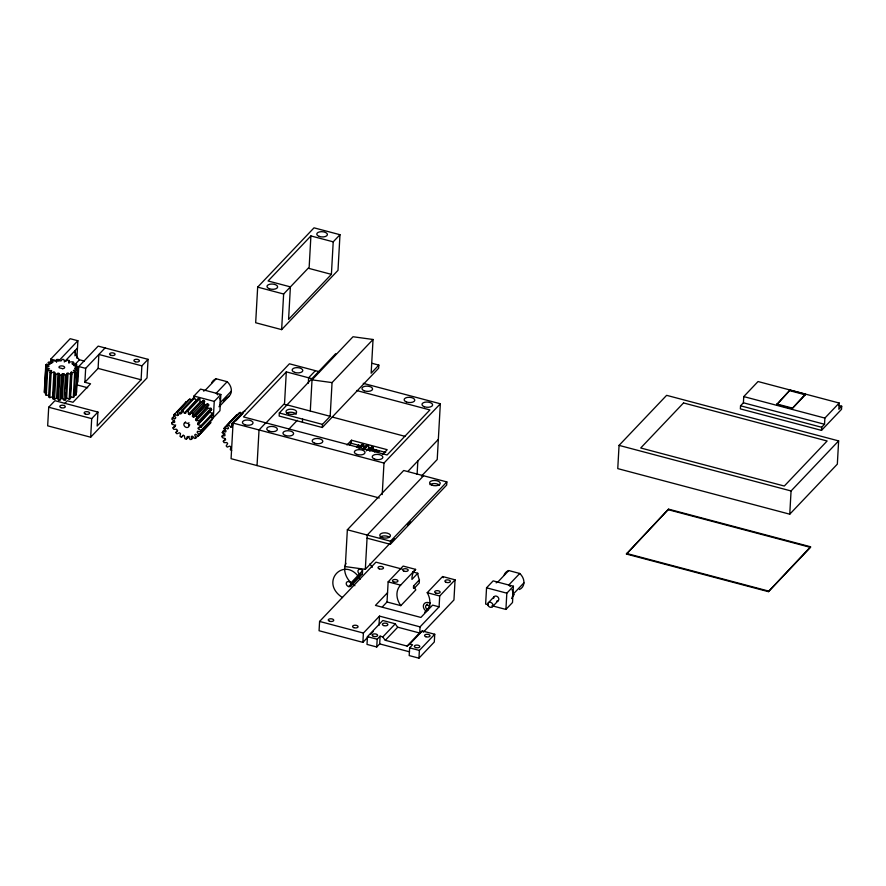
<?xml version="1.0" encoding="UTF-8"?>
<svg xmlns="http://www.w3.org/2000/svg" width="886" height="886" viewBox="0 0 886 886"><rect width="100%" height="100%" fill="white"/><g stroke="black" fill="none" stroke-linecap="round" stroke-linejoin="round"><path stroke-width="1.33" d="M69.019 363.282L69.174 360.524L67.701 360.137L65.642 361.344L64.379 361.134L63.814 359.483L62.208 359.362L61.167 360.879L59.871 360.879L58.221 359.384L56.66 359.539L56.759 361.178L51.742 360.657L52.972 362.23L52.064 362.651L48.94 361.953L48.032 362.573L50.247 363.891L49.705 364.456L46.382 364.312L45.983 365.065L48.907 365.962L48.819 366.605L45.684 367.025L44.3 391.8L44.466 392.609L46.659 392.852M44.466 392.609L45.983 365.065M45.075 387.714L45.618 378.078M45.917 372.574L46.382 364.312M45.684 367.025L45.85 367.823L49.494 368.831L46.936 369.772L45.551 394.558L46.249 395.3L49.505 395.112M46.249 395.3L47.634 370.525L46.936 369.772M47.634 370.525L51.654 370.88L49.981 372.231L48.586 397.006L49.749 397.615L52.573 396.873L53.647 397.282L53.06 398.866L54.533 399.265L56.593 398.058L57.856 398.268L58.421 399.907L60.026 400.04L61.068 398.523L62.452 373.748L63.759 373.737L65.409 375.232L66.959 375.077L66.86 373.438L68.034 373.205L70.57 374.379L71.877 373.97L70.647 372.386L74.679 372.663L75.587 372.042L73.383 370.725L73.915 370.16L77.237 370.315L77.636 369.562L74.712 368.654L74.812 368.022L77.935 367.59L77.78 366.793L74.136 365.785L76.683 364.844L75.986 364.102L72.73 364.29L71.976 363.736L73.649 362.385L72.497 361.787L68.587 362.119L69.174 360.524M50.557 363.094L50.779 359.107L70.171 338.707L77.879 340.745L76.894 358.298M148.062 359.339L141.871 365.852L141.095 379.784L97.15 426.022L97.925 412.079L54.921 400.693L48.708 407.228L47.667 425.823L90.66 437.208L147.021 377.923L148.062 359.339L98.158 346.116L78.765 366.527L77.902 382.01M50.735 373.084L50.89 370.326M49.749 397.615L51.133 372.84L49.981 372.231M51.587 363.404L51.742 360.657M52.573 396.873L53.957 372.098L55.032 372.497L53.06 398.866M54.112 389.02L54.5 382.132M56.516 362.296L56.66 359.539M54.533 399.265L55.918 374.479L57.978 373.283L59.24 373.493L59.805 375.132L58.421 399.907M56.593 398.058L57.978 373.283M57.856 398.268L59.24 373.493M60.026 400.04L61.411 375.265L62.452 373.748M66.959 375.077L65.575 399.863L64.025 400.007L62.374 398.512L63.759 373.737M64.025 400.007L65.409 375.232M65.575 399.863L65.785 392.708M66.018 388.577L66.86 373.438M71.877 373.97L70.492 398.744L69.186 399.154L66.649 397.991L68.034 373.205M69.186 399.154L70.57 374.379M70.404 392.62L70.946 382.985M71.334 376.096L71.567 371.965M73.494 365.143L73.649 362.385M74.967 355.829L75.266 350.413A11.141 8.949 43.5 0 0 79.452 359.771L84.347 361.067M70.182 396.751L73.294 397.449L74.679 372.663M75.587 372.042L74.203 396.828L73.294 397.449M75.831 366.848L75.986 364.102M76.539 367.601L76.683 364.844M73.638 394.99L75.853 395.09L77.237 370.315M77.78 366.793L75.853 395.09M77.935 367.59L76.55 392.376L76.395 391.579M64.501 403.739L67.314 400.771L72.995 402.277L90.56 383.793L84.879 382.287L85.665 368.354L105.057 347.943M90.66 437.208L91.701 418.624L97.925 412.079M84.879 382.287L98.091 368.399L98.867 354.455L141.871 365.852M193.824 398.744L193.979 396.031L200.557 389.098L220.847 394.469L219.938 410.739L213.349 417.66L210.813 416.996M181.375 437.219L183.203 435.27L184.366 435.779L184.941 438.78L186.414 439.168L187.3 436.554L188.485 436.665L190.047 439.511L191.454 439.401L191.298 436.444L192.362 436.145L194.721 438.492L195.895 437.894L194.721 434.937L195.529 434.273L198.398 435.834L199.206 434.816L197.135 432.235L197.6 431.272L200.635 431.87L200.967 430.552L198.265 428.647L198.331 427.506L201.166 427.063L212.873 414.748L212.695 413.297L209.683 412.289L209.34 411.115L211.632 409.686L210.957 408.28L208 408.302L196.293 420.617L195.573 419.543L208.764 404.98L207.678 403.783L205.131 404.824L193.425 417.151L192.428 416.309L192.904 413.518L204.611 401.192L203.259 400.35L189.715 414.615L188.563 414.105L187.976 411.104L199.693 398.789L198.22 398.401L186.514 410.716L185.617 413.33L184.432 413.219L182.87 410.373L181.464 410.484L181.619 413.441L180.556 413.74L178.197 411.392L177.023 411.99L178.208 414.947L177.399 415.612L174.52 414.039L173.722 415.069L175.793 417.649L175.317 418.613L172.283 418.015L171.95 419.333L174.653 421.238L174.597 422.378L171.762 422.821L171.939 424.272L174.952 425.269L175.295 426.443L173.003 427.883L173.667 429.289L176.635 429.267L177.344 430.341L175.871 432.589L176.945 433.786L179.493 432.733L180.5 433.575L180.024 436.366L181.375 437.219L183.18 435.325M213.349 417.66L214.257 401.402L220.847 394.469M319.381 371.721L289.423 363.792L233.073 423.076L231.08 458.693L379.33 497.976M257.671 287.119L255.677 322.748L281.637 329.625L337.998 270.341L339.98 234.712L314.021 227.835L257.671 287.119L283.631 294.008L309.159 267.207L310.908 235.931L333.214 241.834L339.98 234.712M257.04 465.571L259.033 429.954L265.8 422.832M281.637 329.625L283.631 294.008M335.683 353.68L279.334 412.965L279.156 416.055L322.305 427.495L378.665 368.199L378.831 365.11L372.209 363.349M312.614 378.854L286.311 371.876L284.539 403.473L265.512 423.486M302.436 422.223L302.602 419.122M308.317 383.206L308.616 377.79L315.394 370.669M310.288 411.049L312.027 379.861L353.016 336.746L373.039 339.482L371.156 373.194L378.831 365.11M322.305 427.495L322.482 424.394L330.168 416.309L332.051 382.597L373.039 339.482M310.908 235.931L268.093 280.973L290.398 286.876L288.581 319.403L331.397 274.361L333.214 241.834M402.111 569.089L375.941 562.156L319.591 621.44L319.071 630.732L362.883 642.35L368.565 636.37M382.674 454.44L387.193 449.689L351.498 440.231L351.321 443.321L349.516 445.226M367.059 538.156L390.327 544.314L446.688 485.03L446.854 481.929L403.706 470.499L347.356 529.784L345.296 566.597L365.32 569.333L389.729 543.639M350.867 582.988A2.846 2.293 43.5 0 0 347.135 581.847A2.846 2.293 43.5 0 0 346.935 585.424A2.846 2.293 43.5 0 0 350.679 586.266L350.867 582.988L362.573 570.673A2.846 2.293 43.5 0 0 358.841 569.532A2.846 2.293 43.5 0 0 358.642 573.109A2.846 2.293 43.5 0 0 362.396 573.951L362.573 570.673M359.029 445.37L358.985 446.145L361.521 446.81M365.32 569.333L367.236 535.055L423.586 475.771M362.883 642.35L363.404 633.058L379.496 616.113L420.064 626.867L439.091 606.844L439.7 596.001L455.072 579.832L442.59 576.531L427.229 592.701A18.263 14.663 43.5 0 1 424.759 612.481L429.278 607.718M422.268 630.943A18.263 14.663 43.5 0 1 419.51 632.969L397.748 627.199A18.263 14.663 43.5 0 1 395.3 623.799L382.818 620.488L367.446 636.657L367.014 644.41L376.749 646.979L379.684 643.9L380.116 636.159L382.852 636.89A18.263 14.663 43.5 0 0 385.299 640.29L407.073 646.06A18.263 14.663 43.5 0 0 409.819 644.033L422.268 630.943L434.738 634.254L434.306 641.996L418.945 658.165L409.199 655.585L409.642 647.843L412.566 644.764L409.819 644.033M379.308 450.741L379.263 451.517L372.928 449.833M382.22 494.565L383.981 463.057L440.331 403.772L363.238 383.35M376.749 646.979L377.181 639.238L380.116 636.159M378.975 625.405L379.496 616.113M382.375 606.877L387.016 601.993L388.146 581.858L403.141 566.076L415.623 569.377A18.263 14.663 43.5 0 0 411.946 579.411L417.804 573.253L412.566 571.869M390.327 544.314L390.505 541.224L446.854 481.929M417.096 474.375L417.849 460.953M413.441 588.138L413.563 585.978L419.41 579.809A18.263 14.663 43.5 0 1 417.804 573.253M419.41 579.809L419.233 583.054L414.216 588.337M419.698 633.501L420.064 626.867M418.945 658.165L419.377 650.424L434.738 634.254M440.331 403.772L437.219 459.524L421.382 476.181M455.072 579.832L453.942 599.966L423.264 632.239M491.974 605.747L505.917 609.435L512.507 602.513L513.415 586.244L493.137 580.873L486.547 587.806L485.639 604.064L488.175 604.739M505.917 609.435L506.825 593.177L513.415 586.244M619.059 445.381L617.763 468.616L789.758 514.19L837.336 464.142L838.632 440.907L666.626 395.333L619.059 445.381L791.065 490.955L838.632 440.907M626.435 554.049L668.553 509.151L810.535 546.773L810.502 547.393L768.428 591.66L626.435 554.049L668.553 509.151M841.7 406.22L838.843 409.232L839.186 403.03L758.051 381.534L743.753 396.585L743.398 402.787L740.541 405.788L740.364 408.889L821.499 430.386L841.523 409.321L841.7 406.22L839.042 405.511M776.767 404.592L789.98 390.117L805.33 394.181L805.296 394.802L792.117 408.656L776.767 404.592L789.98 390.117M768.428 591.66L810.535 546.773M792.117 408.656L805.33 394.181M789.758 514.19L791.065 490.955M821.499 430.386L821.676 427.285L824.534 424.272L824.877 418.081L839.186 403.03M429.854 602.823L429.688 604.352M192.428 416.309L204.134 403.983L204.611 401.192M368.299 450.453L371.932 446.61L373.283 447.452L372.807 450.243L373.803 451.085L376.351 450.044L377.425 451.24M209.971 416.331L212.673 418.236L212.341 419.554L200.635 431.87M231.678 450.542L230.327 449.7L230.803 446.909L229.795 446.068L227.248 447.109L226.174 445.913L227.647 443.664L226.938 442.59L223.97 442.612L223.305 441.206L225.598 439.777L225.254 438.603L222.242 437.595L222.065 436.145L224.9 435.702L224.955 434.561L222.253 432.656L225.288 428.503M366.239 450.896L368.941 448.05L368.366 445.049L366.893 444.661L365.996 447.275L364.822 447.153L363.016 449.047M345.939 563.297C342.096 571.614 347.534 581.382 354.887 585.69M195.573 419.543L208.764 404.98M185.429 402.742L186.237 401.723L173.722 415.069M224.025 428.392L236.54 415.058L224.025 428.392L226.096 430.984L225.62 431.936L222.585 431.338M189.715 414.615L191.553 412.666L192.904 413.518M203.259 400.35L201.432 402.299L200.269 401.79L199.693 398.789M371.932 446.61L370.104 448.56L368.941 448.05M58.487 361.145L77.879 340.745M64.29 361.964L77.47 348.098M74.657 364.822L79.452 359.771M177.023 411.99L188.74 399.675L189.914 399.065L191.487 400.638M178.197 411.392L189.914 399.065M172.283 418.015L174.985 415.169M181.464 410.484L193.181 398.168L194.588 398.047L196.149 400.893L189.837 407.527M178.208 414.947L180.91 412.101M182.87 410.373L194.588 398.047M171.762 422.821L174.464 419.975M180.556 413.74L182.361 411.846M223.527 400.849L226.273 397.958A11.141 8.949 43.5 0 0 227.181 381.7L216.173 378.776L205.198 390.327A11.141 8.949 43.5 0 0 203.592 391.091M184.432 413.219L188.042 409.421M173.003 427.883L175.705 425.036M188.563 414.105L200.269 401.79M189.017 422.766L188.286 423.541A2.846 2.293 43.5 0 1 188.242 427.152A2.846 2.293 43.5 0 1 184.487 426.166A2.846 2.293 43.5 0 1 184.853 422.633L185.584 421.858M175.871 432.589L177.676 430.696M227.181 381.7L216.206 393.251A11.141 8.949 43.5 0 1 217.679 394.824M193.425 417.151L195.972 416.099L207.678 403.783M189.061 425.634L189.792 424.859M196.293 420.617L199.25 420.595L210.957 408.28M201.166 427.063L200.989 425.612L197.977 424.615L197.622 423.442L209.34 411.115M197.622 423.442L199.915 422.002L211.632 409.686M197.977 424.615L209.683 412.289M220.392 402.609L231.368 391.058M186.414 439.168L189.117 436.322M200.989 425.612L212.695 413.297M198.265 428.647L200.07 426.753M220.093 405.733L229.241 396.108M191.454 439.401L193.259 437.507M200.967 430.552L212.673 418.236M195.895 437.894L207.612 425.568L206.427 426.177M199.206 434.816L210.912 422.5L198.398 435.834M224.822 427.373L227.702 428.935L228.51 428.27L227.325 425.324L239.043 412.998L240.217 412.4L241.789 413.961M227.325 425.324L240.217 412.4M222.253 432.656L224.955 429.81M228.499 424.715L230.858 427.063L231.922 426.775L231.767 423.807L243.484 411.492L244.89 411.381M235.875 420.85L243.085 413.275M222.065 436.145L224.767 433.298M230.858 427.063L232.664 425.169M286.311 371.876L243.495 416.918L387.093 454.972L429.909 409.93L356.604 390.505M223.305 441.206L225.11 439.312M288.725 429.333L297.286 420.318M346.969 444.982L351.498 440.231M356.781 447.231L358.586 445.326L360.159 446.898M358.243 448.216L361.853 444.429L363.26 444.307L364.822 447.153M359.65 448.106L363.26 444.307M362.385 449.401L366.893 444.661M363.858 449.789L368.366 445.049M369.683 451.24L373.283 447.452M374.556 451.938L376.351 450.044M407.97 471.341L438.337 439.39M348.685 586.587L360.403 574.272M391.612 541.667L394.436 538.699M407.582 524.866L410.395 521.898M350.679 586.266L362.396 573.951M387.536 592.701L375.465 605.404L420.894 617.442L432.601 605.127L439.091 606.844M387.016 601.993L400.826 605.647A18.263 14.663 43.5 0 1 400.616 585.17L415.623 569.377M370.459 634.376L373.294 631.386M400.826 605.647L415.833 589.866A18.263 14.663 43.5 0 1 413.563 585.978M382.852 636.89L395.3 623.799M385.299 640.29L397.748 627.199M428.436 609.812A2.846 2.293 43.5 0 1 425.801 607.674A2.846 2.293 43.5 0 1 426.598 604.95L427.329 604.174M407.073 646.06L419.51 632.969M519.406 589.522A11.141 8.949 43.5 0 0 519.75 573.475L508.752 570.551L497.766 582.102A11.141 8.949 43.5 0 0 496.16 582.866M488.275 602.845L494.133 596.688M519.75 573.475L508.774 585.015A11.141 8.949 43.5 0 1 510.258 586.598M492.472 606.711L498.331 600.553M512.961 594.384L523.936 582.833M512.44 596.466L514.268 594.539M357.401 445.935L358.586 445.326M51.133 372.84L53.957 372.098M65.475 398.213L66.649 397.991M231.767 423.807L233.173 423.696M61.068 398.523L62.374 398.512M59.805 375.132L61.411 375.265M312.027 379.861L332.051 382.597M789.935 390.737L805.296 394.802M309.081 268.447L331.397 274.361M776.8 403.972L792.15 408.036M743.753 396.585L824.877 418.081M743.398 402.787L824.534 424.272M740.541 405.788L821.676 427.285M287.02 404.88L330.168 416.309M284.484 404.404L287.108 405.101M332.128 417.018L405.434 436.444M668.52 509.771L810.502 547.393M279.334 412.965L322.482 424.394M98.091 368.399L141.095 379.784M193.979 396.031L214.257 401.402M50.779 359.107L57.202 360.812M78.765 366.527L85.665 368.354M349.892 442.945L364.545 446.832M368.51 447.873L385.698 452.436M54.445 374.091L55.918 374.479M186.514 410.716L187.976 411.104M233.073 423.076L383.981 463.057M77.215 384.967L87.681 387.747M184.853 422.633L188.286 423.541M626.468 553.429L768.461 591.051M48.708 407.228L91.701 418.624M347.356 529.784L390.505 541.224M486.547 587.806L506.825 593.177M388.146 581.858L400.616 585.17M427.229 592.701L439.7 596.001M426.598 604.95L430.031 605.858M319.591 621.44L363.404 633.058M367.446 636.657L377.181 639.238M409.642 647.843L419.377 650.424M379.684 643.9L409.531 651.819M342.517 597.585C318.439 582.08 345.064 554.426 360.203 579.145M204.134 403.983L205.131 404.824M195.972 416.099L197.046 417.295M369.927 563.839L372.198 567.394M207.291 407.228L208 408.302M199.25 420.595L199.915 422.002M361.853 444.429L361.953 446.4M426.62 611.373A5.349 4.297 43.5 0 1 423.685 604.54A5.349 4.297 43.5 0 1 430.253 603.41M286.521 413.352A5.349 2.636 3.2 0 1 291.66 412.289A5.349 2.636 3.2 0 1 296.168 414.249M203.326 404.282A2.846 2.293 43.5 0 1 205.408 405.356M219.495 397.836A11.141 8.949 43.5 0 1 218.997 406.774M211.676 383.007A11.141 8.949 43.5 0 1 216.173 378.776M493.657 598.393A2.846 2.293 43.5 0 1 495.894 596.057A2.846 2.293 43.5 0 1 498.807 598.847A2.846 2.293 43.5 0 1 496.57 601.184M512.064 589.611A11.141 8.949 43.5 0 1 511.565 598.548M504.056 575.302A11.141 8.949 43.5 0 1 508.752 570.551M430.087 484.697A5.349 2.636 3.2 0 1 434.816 483.568A5.349 2.636 3.2 0 1 439.445 485.174M380.072 537.281A5.349 2.636 3.2 0 1 384.535 535.908A5.349 2.636 3.2 0 1 389.441 537.315M442.59 576.531A18.263 14.663 43.5 0 1 443.244 577.738M683.527 402.942L640.711 447.984L784.309 486.037L827.125 440.995L683.527 402.942M62.651 368.687L59.218 367.779A2.846 1.407 3.2 0 1 60.746 365.962A2.846 1.407 3.2 0 1 64.501 366.959A2.846 1.407 3.2 0 1 62.651 368.687M319.204 236.407A5.349 2.636 3.2 0 0 327.421 234.657A5.349 2.636 3.2 0 0 319.636 231.866A5.349 2.636 3.2 0 0 319.204 236.407M269.433 288.77A5.349 2.636 3.2 0 0 277.65 287.02A5.349 2.636 3.2 0 0 269.865 284.218A5.349 2.636 3.2 0 0 269.433 288.77M288.471 413.906A5.349 2.636 3.2 0 0 296.633 412.112A5.349 2.636 3.2 0 0 288.781 409.365A5.349 2.636 3.2 0 0 288.471 413.906M110.816 355.286A2.758 1.362 3.2 0 0 115.069 354.389A2.758 1.362 3.2 0 0 111.049 352.938A2.758 1.362 3.2 0 0 110.816 355.286M61.056 407.649A2.758 1.362 3.2 0 0 65.298 406.74A2.758 1.362 3.2 0 0 61.278 405.301A2.758 1.362 3.2 0 0 61.056 407.649M135.159 361.743A2.758 1.362 3.2 0 0 139.412 360.835A2.758 1.362 3.2 0 0 135.381 359.395A2.758 1.362 3.2 0 0 135.159 361.743M85.399 414.094A2.758 1.362 3.2 0 0 89.641 413.186A2.758 1.362 3.2 0 0 85.621 411.746A2.758 1.362 3.2 0 0 85.399 414.094M294.606 372.364A5.349 2.636 3.2 0 0 302.824 370.614A5.349 2.636 3.2 0 0 295.038 367.812A5.349 2.636 3.2 0 0 294.606 372.364M244.835 424.715A5.349 2.636 3.2 0 0 253.053 422.965A5.349 2.636 3.2 0 0 245.267 420.174A5.349 2.636 3.2 0 0 244.835 424.715M269.178 431.161A5.349 2.636 3.2 0 0 277.396 429.422A5.349 2.636 3.2 0 0 269.61 426.62A5.349 2.636 3.2 0 0 269.178 431.161M374.656 459.114A5.349 2.636 3.2 0 0 382.874 457.364A5.349 2.636 3.2 0 0 375.088 454.573A5.349 2.636 3.2 0 0 374.656 459.114M285.403 435.469A5.349 2.636 3.2 0 0 293.62 433.719A5.349 2.636 3.2 0 0 285.835 430.917A5.349 2.636 3.2 0 0 285.403 435.469M424.416 406.752A5.349 2.636 3.2 0 0 432.634 405.002A5.349 2.636 3.2 0 0 424.859 402.211A5.349 2.636 3.2 0 0 424.416 406.752M364.19 390.77A5.349 2.636 3.2 0 0 372.585 389.22A5.349 2.636 3.2 0 0 365.032 386.263A5.349 2.636 3.2 0 0 364.19 390.77M406.375 401.945A5.349 2.636 3.2 0 0 414.77 400.394A5.349 2.636 3.2 0 0 407.217 397.437A5.349 2.636 3.2 0 0 406.375 401.945M314.619 443.199A5.349 2.636 3.2 0 0 322.836 441.461A5.349 2.636 3.2 0 0 315.051 438.659A5.349 2.636 3.2 0 0 314.619 443.199M356.803 454.385A5.349 2.636 3.2 0 0 365.021 452.635A5.349 2.636 3.2 0 0 357.235 449.833A5.349 2.636 3.2 0 0 356.803 454.385M487.898 605.027A2.846 2.293 43.5 0 0 492.306 606.877A2.846 2.293 43.5 0 0 490.922 602.447A2.846 2.293 43.5 0 0 487.898 605.027M431.748 485.096A5.349 2.636 3.2 0 0 440.209 483.612A5.349 2.636 3.2 0 0 432.733 480.6A5.349 2.636 3.2 0 0 431.748 485.096M381.977 537.459A5.349 2.636 3.2 0 0 390.438 535.964A5.349 2.636 3.2 0 0 382.974 532.951A5.349 2.636 3.2 0 0 381.977 537.459M383.638 625.56A2.758 1.362 3.2 0 0 387.88 624.652A2.758 1.362 3.2 0 0 383.86 623.212A2.758 1.362 3.2 0 0 383.638 625.56M425.823 636.735A2.758 1.362 3.2 0 0 430.064 635.838A2.758 1.362 3.2 0 0 426.044 634.387A2.758 1.362 3.2 0 0 425.823 636.735M373.383 636.336A2.758 1.362 3.2 0 0 377.635 635.439A2.758 1.362 3.2 0 0 373.615 633.988A2.758 1.362 3.2 0 0 373.383 636.336M415.578 647.522A2.758 1.362 3.2 0 0 419.82 646.614A2.758 1.362 3.2 0 0 415.8 645.174A2.758 1.362 3.2 0 0 415.578 647.522M353.846 627.665A2.758 1.362 3.2 0 0 358.088 626.756A2.758 1.362 3.2 0 0 354.068 625.317A2.758 1.362 3.2 0 0 353.846 627.665M379.274 568.856A2.758 1.362 3.2 0 0 383.516 567.948A2.758 1.362 3.2 0 0 379.496 566.508A2.758 1.362 3.2 0 0 379.274 568.856M329.503 621.219A2.758 1.362 3.2 0 0 333.745 620.311A2.758 1.362 3.2 0 0 329.725 618.871A2.758 1.362 3.2 0 0 329.503 621.219M393.716 581.925A2.758 1.362 3.2 0 0 397.958 581.017A2.758 1.362 3.2 0 0 393.938 579.577A2.758 1.362 3.2 0 0 393.716 581.925M435.901 593.099A2.758 1.362 3.2 0 0 440.154 592.202A2.758 1.362 3.2 0 0 436.133 590.752A2.758 1.362 3.2 0 0 435.901 593.099M403.961 571.149A2.758 1.362 3.2 0 0 408.213 570.241A2.758 1.362 3.2 0 0 404.182 568.801A2.758 1.362 3.2 0 0 403.961 571.149M446.156 582.323A2.758 1.362 3.2 0 0 450.398 581.415A2.758 1.362 3.2 0 0 446.378 579.976A2.758 1.362 3.2 0 0 446.156 582.323"/></g></svg>
